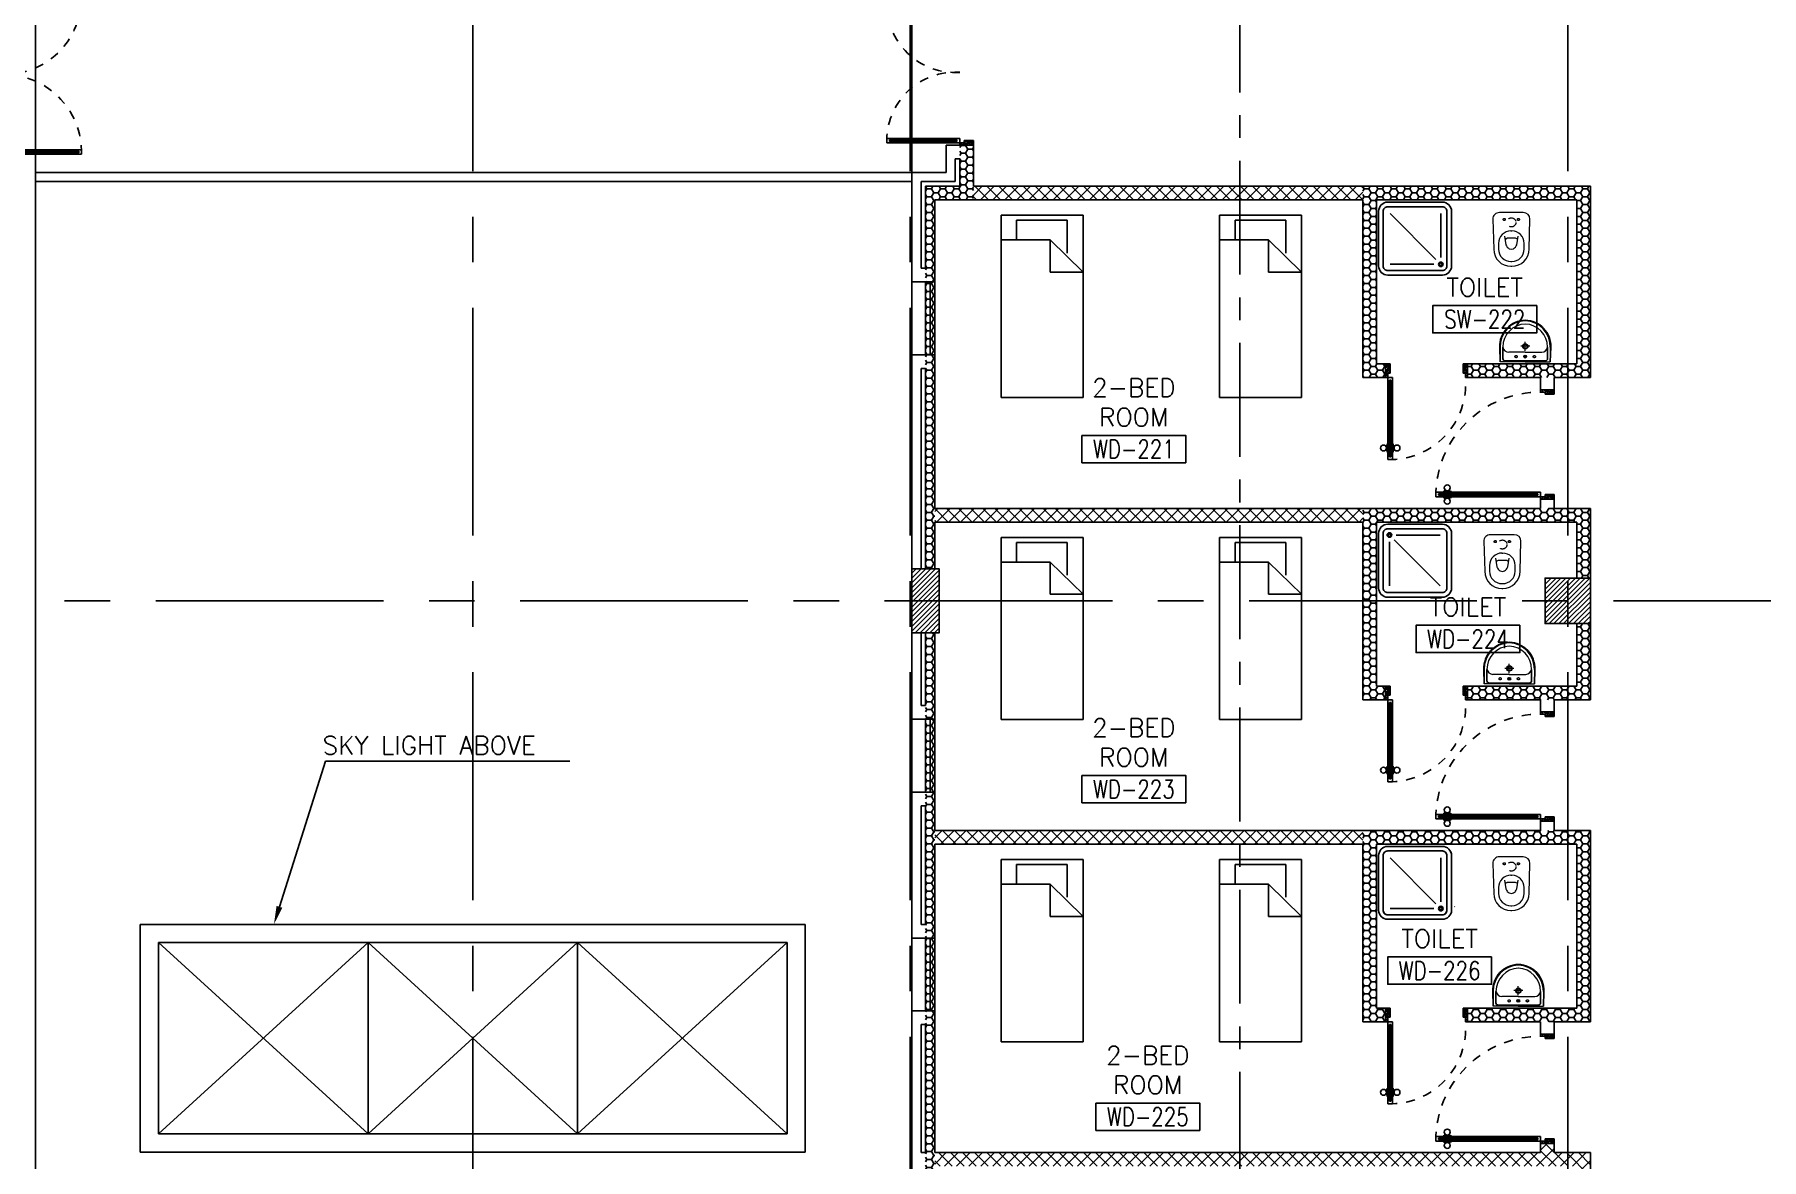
# Model space of a CAD drawing. Extents: x 88852.7 to 88945.7, y 39921.6 to 40001.1.
# Drawn here: x 88893.18 to 88912.14, y 39966.77 to 39979.11 of the extents above; entities that cross this region are included whole.
import ezdxf
from ezdxf.enums import TextEntityAlignment as Align

# ---------------------------------------------------------------- set-up
doc = ezdxf.new("R2010")
doc.units = 0
doc.header["$MEASUREMENT"] = 0
for name, pattern in [('CENTER', [2, 1.25, -0.25, 0.25, -0.25]), ('CENTERX2', [4, 2.5, -0.5, 0.5, -0.5]), ('DASHED', [0.75, 0.5, -0.25]), ('HIDDEN', [0.375, 0.25, -0.125]), ('HIDDEN2', [0.1875, 0.125, -0.0625])]:
    doc.linetypes.add(name, pattern=pattern)
doc.layers.get('0').update_dxf_attribs({"linetype": 'CONTINUOUS'})
for name, color, linetype in [('AXES', 11, 'CENTERX2'), ('AXES1', 11, 'CENTER'), ('COL', 2, 'CONTINUOUS'), ('DOOR', 7, 'CONTINUOUS'), ('EJ', 9, 'CONTINUOUS'), ('FIX', 3, 'CONTINUOUS'), ('FUR', 4, 'CONTINUOUS'), ('HAT', 8, 'CONTINUOUS'), ('HIDDEN', 9, 'HIDDEN2'), ('INSUL', 4, 'CONTINUOUS'), ('RM-BOX', 4, 'CONTINUOUS'), ('RM-IND', 7, 'CONTINUOUS'), ('RM-NAME', 2, 'CONTINUOUS'), ('RM-NO', 2, 'CONTINUOUS'), ('ROOF', 7, 'CONTINUOUS'), ('SkyLight', 7, 'CONTINUOUS'), ('STR', 5, 'CONTINUOUS'), ('WALL', 2, 'CONTINUOUS'), ('WallType', 11, 'CONTINUOUS'), ('WallType2', 3, 'CONTINUOUS'), ('WIN', 3, 'CONTINUOUS')]:
    doc.layers.add(name, color=color, linetype=linetype)
doc.styles.add('ROMANS', font='ROMANS.shx', dxfattribs={"width": 0.6})
pattern_1 = [(0, (0, 0), (0.075, 0.04330127), [0.05, -0.1]), (120, (0, 0), (-0.074999999836, 0.043301270284), [0.05, -0.1]), (60, (0, 0), (1.64e-10, 0.086602540284), [-0.1, 0.05])]
pattern_2 = [(0, (0, 0), (0.075, 0.04330127), [0.05, -0.1]), (120, (0, 0), (-0.074999999836, 0.043301270284), [0.05, -0.1]), (60, (0, 0), (1.64e-10, 0.086602540284), [-0.1, 0.05])]

# ---------------------------------------------------------------- blocks, each defined once
blk = doc.blocks.new('SHR1')
at = {"layer": 'FIX'}
for p, q in [((-196, 196), (-700, 700)), ((-143, 218), (-143, 700)), ((-218, 143), (-700, 143))]:
    blk.add_line(p, q, dxfattribs=at)
for points in [[(-825, 125), (-825, 725, -0.414214), (-725, 825), (-125, 825, -0.414214), (-25, 725), (-25, 125, -0.414214), (-125, 25), (-725, 25, -0.414214)], [(-775, 125), (-775, 725, -0.414214), (-725, 775), (-125, 775, -0.414214), (-75, 725), (-75, 125, -0.414214), (-125, 75), (-725, 75, -0.414214)]]:
    blk.add_lwpolyline(points, format="xyb", close=True, dxfattribs=at)
for radius in [25, 15]:
    blk.add_circle((-143, 143), radius, dxfattribs=at)
blk = doc.blocks.new('WC1')
at = {"layer": 'FIX', "lineweight": 20}
for p, q in [((-210, 204), (-538, 194)), ((-727, 5), (-727, -5)), ((-674, 5), (-674, -5)), ((-534, 24), (-540, 0)), ((-540, 0), (-534, -24)), ((-475, 141), (-538, 141)), ((-395, 76), (-490, 60)), ((-339, 5), (-339, -5)), ((-137, 0), (-137, 131)), ((-137, -131), (-137, 0)), ((-538, -141), (-475, -141)), ((-490, -60), (-395, -76)), ((-538, -194), (-210, -204)), ((-213, -204), (-210, -204))]:
    blk.add_line(p, q, dxfattribs=at)
at = {"layer": 'FIX', "linetype": 'Continuous', "lineweight": 20}
blk.add_line((-420, -47), (-420, 45), dxfattribs=at)
at = {"layer": 'FIX', "linetype": 'HIDDEN2', "lineweight": 20, "ltscale": 0.3}
blk.add_circle((-245, 0), 49.8, dxfattribs=at)
at = {"layer": 'FIX', "linetype": 'HIDDEN', "lineweight": 20, "ltscale": 0.05}
for centre in [(-213, 78), (-213, -77)]:
    blk.add_circle(centre, 11.6, dxfattribs=at)
at = {"layer": 'FIX', "lineweight": 20}
for centre, radius, start, end in [((-538, 5), 189, 90, 180), ((-210, 131), 73, 360, 90), ((-538, 5), 136, 90, 180), ((-473, -7), 68.2, 128.9242, 152.8468), ((-464, -18), 82, 108.496, 128.9242), ((-475, 5), 136, 360, 90), ((-538, -5), 189, 180, 270), ((-538, -5), 136, 180, 270), ((-473, 7), 68.2, 207.1532, 231.0758), ((-464, 18), 82, 231.0758, 251.504), ((-475, -5), 136, 270, 0), ((-210, -131), 73, 270, 0)]:
    blk.add_arc(centre, radius, start, end, dxfattribs=at)
at = {"layer": 'FIX', "linetype": 'Continuous', "lineweight": 20}
for centre, start, end in [((-443, 46), 357.6662, 91.6121), ((-442, -46), 268.3879, 2.3338)]:
    blk.add_arc(centre, 22.3, start, end, dxfattribs=at)
blk = doc.blocks.new('LAV1')
at = {"layer": 'FIX', "linetype": 'ByBlock', "ltscale": 0.3}
for p, q in [((-280, 210), (-275, 50)), ((-245, 210), (-245, 85)), ((245, 210), (245, 85)), ((280, 210), (275, 50)), ((0, 60), (-220, 60)), ((0, 60), (220, 60))]:
    blk.add_line(p, q, dxfattribs=at)
at = {"layer": 'FIX', "linetype": 'Continuous', "lineweight": 20}
for p, q in [((-275, 210), (-275, 50)), ((275, 210), (275, 50)), ((0, 50), (-275, 50)), ((0, 50), (-252, 50)), ((0, 155), (-181, 155)), ((0, 155), (181, 155)), ((0, 50), (275, 50)), ((0, 50), (252, 50))]:
    blk.add_line(p, q, dxfattribs=at)
at = {"layer": 'FIX', "linetype": 'DASHED', "lineweight": 20, "ltscale": 0.05}
for p, q in [((50, 220), (-50, 220)), ((0, 170), (0, 270)), ((0, 170), (0, 270))]:
    blk.add_line(p, q, dxfattribs=at)
at = {"layer": 'FIX', "lineweight": 20}
for p, q in [((16, 107), (-15, 107)), ((0, 92), (0, 123))]:
    blk.add_line(p, q, dxfattribs=at)
for centre, radius in [((0, 220), 29.5), ((0, 220), 22.5), ((0, 107), 15.5)]:
    blk.add_circle(centre, radius, dxfattribs=at)
at = {"layer": 'FIX', "linetype": 'HIDDEN', "lineweight": 20, "ltscale": 0.05}
for centre in [(-100, 107), (100, 107)]:
    blk.add_circle(centre, 12.4, dxfattribs=at)
at = {"layer": 'FIX', "linetype": 'ByBlock', "ltscale": 0.3}
for centre, radius, start, end in [((7, 220), 287, 91.3776, 182.0064), ((-7, 220), 287, 357.9936, 88.6224), ((-220, 85), 24.9, 179.7021, 269.9486), ((220, 85), 24.9, 270.0514, 0.2979)]:
    blk.add_arc(centre, radius, start, end, dxfattribs=at)
at = {"layer": 'FIX', "linetype": 'Continuous', "lineweight": 20}
for centre, radius, start, end in [((8, 217), 283, 91.6988, 181.351), ((8, 212), 253, 91.7328, 180.4884), ((-8, 217), 283, 358.649, 88.3012), ((-8, 212), 253, 359.5116, 88.2672), ((-179, 222), 66.9, 190.2006, 268.0786), ((179, 222), 66.9, 271.9214, 349.7994)]:
    blk.add_arc(centre, radius, start, end, dxfattribs=at)
blk = doc.blocks.new('AH20A')
at = {"layer": 'FUR'}
for p, q in [((0, 0.5), (0, -0.5)), ((1, 0.5), (0, 0.5)), ((0.1358, 0.5), (0.1358, -0.0987)), ((1, -0.5), (1, 0.5)), ((0.1358, 0.3112), (0.0277, 0.3112)), ((0.0277, 0.3112), (0.0277, -0.3087)), ((0.1358, -0.0987), (0.3125, -0.5)), ((0.1358, -0.0987), (0.3125, -0.0987)), ((0.3125, -0.5), (0.3125, -0.0987)), ((0.0277, -0.3087), (0.2076, -0.3087)), ((0, -0.5), (1, -0.5))]:
    blk.add_line(p, q, dxfattribs=at)
blk = doc.blocks.new('C11')
at = {"layer": 'HAT'}
h = blk.add_hatch(dxfattribs=at)
h.set_pattern_fill('ANSI31', color=256, scale=300, style=0)
h.set_pattern_definition([(45, (-248556.182, -75061.005), (-26.5165043, 26.5165043), [])])
h.paths.add_polyline_path([(300, 700), (0, 700), (0, 350), (300, 350)])
h.paths.add_polyline_path([(300, 350), (0, 350), (0, 0), (300, 0)])
at = {"layer": 'COL'}
blk.add_lwpolyline([(300, 700), (300, 0), (0, 0), (0, 700)], close=True, dxfattribs=at)
blk = doc.blocks.new('RM1')
at = {"layer": 'RM-BOX'}
blk.add_lwpolyline([(570, -200), (-570, -200), (-570, -500), (570, -500)], close=True, dxfattribs=at)
at = {"layer": 'RM-NAME', "style": 'ROMANS'}
for tag, p in [('ROOMNAME1', (0, 324)), ('ROOMNAME2', (0, 0))]:
    blk.add_attdef(tag, text='', height=200, dxfattribs=at).set_placement(p, align=Align.MIDDLE)
at = {"layer": 'RM-NO', "style": 'ROMANS', "width": 0.8}
blk.add_attdef('ROOMNO', text='', height=200, dxfattribs=at).set_placement((0, -350), align=Align.MIDDLE)
blk = doc.blocks.new('DOOR90')
at = {"layer": 'DOOR', "linetype": 'ByBlock'}
for p, q in [((0, 0), (-150, 0)), ((-200, -25), (-1000, -25)), ((-200, -42), (-1000, -42)), ((-200, -58), (-1000, -58)), ((-1000, -75), (-200, -75))]:
    blk.add_line(p, q, dxfattribs=at)
at = {"layer": 'DOOR', "color": 0, "linetype": 'ByBlock'}
for p, q in [((-150, 0), (-150, -25)), ((-150, 0), (0, 0)), ((0, -50), (0, 0)), ((-1050, -25), (-1050, -75)), ((-1050, -75), (-1050, -25)), ((-1000, -25), (-1050, -25)), ((-1000, -75), (-1050, -75)), ((-1020, -42), (-1020, -58)), ((-1000, -42), (-1020, -42)), ((-1000, -58), (-1020, -58)), ((-1000, -25), (-1000, -42)), ((-1000, -58), (-1000, -75)), ((-968, -25), (-968, -18)), ((-878, -18), (-968, -18)), ((-968, -75), (-968, -82)), ((-878, -82), (-968, -82)), ((-955, -18), (-955, -9)), ((-955, -9), (-890, -9)), ((-955, -18), (-890, -18)), ((-955, -82), (-955, -91)), ((-955, -82), (-890, -82)), ((-955, -91), (-890, -91)), ((-890, -18), (-890, -9)), ((-890, -82), (-890, -91)), ((-878, -25), (-878, -18)), ((-878, -75), (-878, -82)), ((-200, -42), (-200, -25)), ((-200, -25), (-150, -25)), ((-180, -42), (-200, -42)), ((-200, -75), (-200, -58)), ((-200, -58), (-180, -58)), ((-150, -75), (-200, -75)), ((-180, -58), (-180, -42)), ((-150, -75), (-150, -25)), ((-150, -25), (-100, -25)), ((-100, -25), (-100, -50)), ((-100, -50), (0, -50)), ((-150, -900), (-150, -875)), ((-150, -875), (-100, -875)), ((0, -900), (-150, -900)), ((-150, -900), (0, -900)), ((-100, -850), (0, -850)), ((-100, -875), (-100, -850)), ((0, -850), (0, -900))]:
    blk.add_line(p, q, dxfattribs=at)
at = {"layer": 'DOOR', "color": 9, "linetype": 'ByBlock'}
for p, q in [((0, -50), (-114, 0)), ((0, -50), (-40, 0)), ((0, -50), (-100, -37)), ((0, -850), (-114, -900)), ((0, -850), (-100, -863)), ((0, -850), (-40, -900))]:
    blk.add_line(p, q, dxfattribs=at)
at = {"layer": 'DOOR', "color": 0, "linetype": 'ByBlock'}
for centre in [(-923, 24), (-923, -124)]:
    blk.add_circle(centre, 32.4, dxfattribs=at)
at = {"layer": 'DOOR', "color": 9, "linetype": 'ByBlock'}
for centre, radius, start, end in [((0, -50), 74.4, 137.7764, 180), ((0, -50), 54.4, 113.2074, 180), ((0, -50), 154, 161.1053, 166.2858), ((0, -50), 134, 158.1598, 169.28), ((0, -50), 114, 154.0838, 167.3774), ((0, -50), 94.4, 148.0182, 180), ((0, -50), 34.4, 90, 180), ((0, -50), 14.4, 90, 180), ((0, -850), 154, 193.7142, 198.8947), ((0, -850), 134, 190.72, 201.8402), ((0, -850), 94.4, 180, 211.9818), ((0, -850), 74.4, 180, 222.2236), ((0, -850), 54.4, 180, 246.7926), ((0, -850), 34.4, 180, 270), ((0, -850), 14.4, 180, 270)]:
    blk.add_arc(centre, radius, start, end, dxfattribs=at)
at = {"layer": 'DOOR', "linetype": 'HIDDEN', "ltscale": 0.5}
blk.add_arc((-222, -50), 828, 178.2701, 275.003, dxfattribs=at)
blk = doc.blocks.new('DOOR100')
at = {"layer": 'DOOR', "color": 0, "linetype": 'ByBlock'}
for p, q in [((-92, 1206), (-92, 1141)), ((-83, 1206), (-92, 1206)), ((-83, 1141), (-92, 1141)), ((-83, 1129), (-83, 1219)), ((-76, 1219), (-83, 1219)), ((-83, 1206), (-83, 1141)), ((-76, 1251), (-76, 1301)), ((-76, 1301), (-26, 1301)), ((-26, 1301), (-76, 1301)), ((-59, 1251), (-76, 1251)), ((-59, 1251), (-59, 1271)), ((-43, 1271), (-59, 1271)), ((-43, 1251), (-43, 1271)), ((-26, 1251), (-43, 1251)), ((-26, 1251), (-26, 1301)), ((-26, 1219), (-19, 1219)), ((-19, 1129), (-19, 1219)), ((-19, 1206), (-19, 1141)), ((-19, 1206), (-10, 1206)), ((-19, 1141), (-10, 1141)), ((-10, 1206), (-10, 1141)), ((-76, 1129), (-83, 1129)), ((-26, 1129), (-19, 1129)), ((-76, 200), (-59, 200)), ((-76, 150), (-76, 200)), ((-59, 200), (-59, 180)), ((-43, 200), (-26, 200)), ((-43, 180), (-43, 200)), ((-26, 200), (-26, 150)), ((-1201, 0), (-1201, 150)), ((-1201, 150), (-1176, 150)), ((-1201, 150), (-1201, 0)), ((-1151, 0), (-1201, 0)), ((-1176, 150), (-1176, 100)), ((-1176, 100), (-1151, 100)), ((-1151, 100), (-1151, 0)), ((-76, 150), (-26, 150)), ((-59, 180), (-43, 180)), ((-51, 100), (-51, 0)), ((-26, 100), (-51, 100)), ((-51, 0), (-1, 0)), ((-1, 150), (-26, 150)), ((-26, 150), (-26, 100)), ((-1, 150), (-1, 0))]:
    blk.add_line(p, q, dxfattribs=at)
at = {"layer": 'DOOR', "linetype": 'ByBlock'}
for p, q in [((-76, 1251), (-76, 200)), ((-59, 200), (-59, 1251)), ((-43, 200), (-43, 1251)), ((-26, 200), (-26, 1251))]:
    blk.add_line(p, q, dxfattribs=at)
at = {"layer": 'DOOR', "color": 9, "linetype": 'ByBlock'}
for p, q in [((-1151, 0), (-1201, 114)), ((-1151, 0), (-1201, 40)), ((-1151, 0), (-1164, 100)), ((-51, 0), (-1, 114)), ((-51, 0), (-38, 100)), ((-51, 0), (-1, 40))]:
    blk.add_line(p, q, dxfattribs=at)
at = {"layer": 'DOOR', "color": 0, "linetype": 'ByBlock'}
for centre in [(-125, 1174), (22, 1174)]:
    blk.add_circle(centre, 32.4, dxfattribs=at)
at = {"layer": 'DOOR', "linetype": 'HIDDEN', "ltscale": 0.5}
blk.add_arc((-27, 152), 1149, 89.961, 180.0931, dxfattribs=at)
at = {"layer": 'DOOR', "color": 9, "linetype": 'ByBlock'}
for centre, radius, start, end in [((-1151, 0), 154, 103.7142, 108.8947), ((-1151, 0), 134, 100.72, 111.8402), ((-1151, 0), 94.4, 90, 121.9818), ((-1151, 0), 74.4, 90, 132.2236), ((-1151, 0), 54.4, 90, 156.7926), ((-1151, 0), 34.4, 90, 180), ((-1151, 0), 14.4, 90, 180), ((-51, 0), 94.4, 58.0182, 90), ((-51, 0), 74.4, 47.7764, 90), ((-51, 0), 54.4, 23.2074, 90), ((-51, 0), 34.4, 0, 90), ((-51, 0), 14.4, 0, 90), ((-51, 0), 134, 68.1598, 79.28), ((-51, 0), 114, 64.0838, 77.3774), ((-51, 0), 154, 71.1053, 76.2858)]:
    blk.add_arc(centre, radius, start, end, dxfattribs=at)
blk = doc.blocks.new('A$C1DFA4FE8')
at = {"layer": 'DOOR', "color": 0, "linetype": 'ByBlock'}
for p, q in [((0, 1631), (0, 1581)), ((0, 1581), (0, 1631)), ((50, 1631), (0, 1631)), ((50, 1581), (0, 1581)), ((30, 1614), (30, 1598)), ((50, 1614), (30, 1614)), ((50, 1598), (30, 1598)), ((50, 1631), (50, 1614)), ((50, 1598), (50, 1581)), ((750, 1614), (750, 1631)), ((750, 1631), (800, 1631)), ((770, 1614), (750, 1614)), ((750, 1581), (750, 1598)), ((750, 1598), (770, 1598)), ((800, 1581), (750, 1581)), ((770, 1598), (770, 1614)), ((950, 1656), (800, 1656)), ((800, 1656), (800, 1631)), ((800, 1581), (800, 1631)), ((800, 1631), (850, 1631)), ((850, 1631), (850, 1606)), ((850, 1606), (950, 1606)), ((950, 1606), (950, 1656)), ((0, 81), (0, 131)), ((0, 131), (0, 81)), ((50, 131), (0, 131)), ((50, 81), (0, 81)), ((30, 98), (30, 114)), ((50, 114), (30, 114)), ((50, 98), (30, 98)), ((50, 114), (50, 131)), ((50, 81), (50, 98)), ((83, 131), (83, 138)), ((173, 138), (83, 138)), ((83, 81), (83, 74)), ((173, 74), (83, 74)), ((95, 138), (95, 147)), ((95, 147), (160, 147)), ((95, 138), (160, 138)), ((95, 74), (95, 65)), ((95, 74), (160, 74)), ((95, 65), (160, 65)), ((160, 138), (160, 147)), ((160, 74), (160, 65)), ((173, 131), (173, 138)), ((173, 81), (173, 74)), ((750, 131), (750, 114)), ((800, 131), (750, 131)), ((750, 114), (770, 114)), ((750, 98), (750, 81)), ((770, 98), (750, 98)), ((750, 81), (800, 81)), ((770, 114), (770, 98)), ((800, 131), (800, 81)), ((800, 56), (800, 81)), ((800, 81), (850, 81)), ((950, 56), (800, 56)), ((850, 106), (950, 106)), ((850, 81), (850, 106)), ((950, 106), (950, 56))]:
    blk.add_line(p, q, dxfattribs=at)
at = {"layer": 'DOOR', "linetype": 'ByBlock'}
for p, q in [((750, 1631), (50, 1631)), ((750, 1614), (50, 1614)), ((750, 1598), (50, 1598)), ((50, 1581), (750, 1581)), ((50, 131), (750, 131)), ((750, 114), (50, 114)), ((750, 98), (50, 98)), ((750, 81), (50, 81))]:
    blk.add_line(p, q, dxfattribs=at)
at = {"layer": 'DOOR', "color": 9, "linetype": 'ByBlock'}
for p, q in [((950, 1606), (837, 1656)), ((950, 1606), (850, 1619)), ((950, 1606), (910, 1656)), ((950, 106), (837, 56)), ((950, 106), (850, 93)), ((950, 106), (910, 56))]:
    blk.add_line(p, q, dxfattribs=at)
at = {"layer": 'DOOR', "color": 0, "linetype": 'ByBlock'}
for centre in [(128, 179), (128, 32)]:
    blk.add_circle(centre, 32.4, dxfattribs=at)
at = {"layer": 'DOOR', "linetype": 'HIDDEN', "ltscale": 0.5}
for centre, start, end in [((752, 1606), 178.0938, 273.7249), ((752, 106), 86.2751, 181.9062)]:
    blk.add_arc(centre, 752, start, end, dxfattribs=at)
at = {"layer": 'DOOR', "color": 9, "linetype": 'ByBlock'}
for centre, radius, start, end in [((950, 1606), 154, 161.1053, 166.2858), ((950, 1606), 134, 158.1598, 169.28), ((950, 1606), 114, 154.0838, 167.3774), ((950, 1606), 94.4, 148.0182, 180), ((950, 1606), 74.4, 137.7764, 180), ((950, 1606), 54.4, 113.2074, 180), ((950, 1606), 34.4, 90, 180), ((950, 1606), 14.4, 90, 180), ((950, 106), 154, 193.7142, 198.8947), ((950, 106), 134, 190.72, 201.8402), ((950, 106), 114, 192.6226, 205.9162), ((950, 106), 94.4, 180, 211.9818), ((950, 106), 74.4, 180, 222.2236), ((950, 106), 54.4, 180, 246.7926), ((950, 106), 34.4, 180, 270), ((950, 106), 14.4, 180, 270)]:
    blk.add_arc(centre, radius, start, end, dxfattribs=at)
blk = doc.blocks.new('*X580')
at = {"color": 0}
for p, q in [((227929, 162698), (228420, 163190)), ((227929, 162751), (228367, 163190)), ((227929, 162804), (228314, 163190)), ((227929, 162857), (228261, 163190)), ((227929, 162910), (228208, 163190)), ((227929, 162963), (228155, 163190)), ((227929, 163016), (228102, 163190)), ((227929, 163069), (228049, 163190)), ((227929, 163122), (227996, 163190)), ((227929, 163175), (227943, 163190)), ((227973, 162690), (228429, 163145)), ((228026, 162690), (228429, 163092)), ((228079, 162690), (228429, 163039)), ((228132, 162690), (228429, 162986)), ((228185, 162690), (228429, 162933)), ((228239, 162690), (228429, 162880)), ((228292, 162690), (228429, 162827)), ((228345, 162690), (228429, 162774)), ((228398, 162690), (228429, 162721))]:
    blk.add_line(p, q, dxfattribs=at)
blk = doc.blocks.new('COL50')
at = {"layer": 'COL'}
blk.add_lwpolyline([(-250, 250), (-250, -250), (250, -250), (250, 250)], close=True, dxfattribs=at)
blk = doc.blocks.new('A$C272A55A0')
at = {"layer": 'DOOR', "color": 0, "linetype": 'ByBlock'}
for p, q in [((0, 900), (0, 1050)), ((50, 1050), (0, 1050)), ((25, 950), (50, 950)), ((25, 900), (25, 950)), ((50, 950), (50, 1050)), ((1750, 950), (1750, 1050)), ((1750, 1050), (1800, 1050)), ((1775, 950), (1750, 950)), ((1775, 900), (1775, 950)), ((1800, 1050), (1800, 900)), ((0, 900), (25, 900)), ((75, 900), (25, 900)), ((25, 850), (25, 900)), ((42, 850), (25, 850)), ((58, 870), (42, 870)), ((42, 870), (42, 850)), ((58, 850), (58, 870)), ((75, 850), (58, 850)), ((75, 900), (75, 850)), ((1725, 900), (1775, 900)), ((1725, 900), (1725, 850)), ((1725, 850), (1742, 850)), ((1742, 870), (1758, 870)), ((1742, 850), (1742, 870)), ((1758, 870), (1758, 850)), ((1758, 850), (1775, 850)), ((1800, 900), (1775, 900)), ((1775, 850), (1775, 900)), ((25, 50), (42, 50)), ((25, 50), (25, 0)), ((25, 0), (75, 0)), ((75, 0), (25, 0)), ((42, 50), (42, 30)), ((42, 30), (58, 30)), ((58, 50), (75, 50)), ((58, 50), (58, 30)), ((75, 50), (75, 0)), ((1718, 160), (1709, 160)), ((1709, 95), (1709, 160)), ((1718, 95), (1709, 95)), ((1725, 173), (1718, 173)), ((1718, 173), (1718, 83)), ((1718, 95), (1718, 160)), ((1725, 83), (1718, 83)), ((1742, 50), (1725, 50)), ((1725, 50), (1725, 0)), ((1775, 0), (1725, 0)), ((1725, 0), (1775, 0)), ((1742, 50), (1742, 30)), ((1758, 30), (1742, 30)), ((1775, 50), (1758, 50)), ((1758, 50), (1758, 30)), ((1775, 173), (1782, 173)), ((1775, 83), (1782, 83)), ((1775, 50), (1775, 0)), ((1782, 173), (1782, 83)), ((1782, 160), (1791, 160)), ((1782, 95), (1782, 160)), ((1782, 95), (1791, 95)), ((1791, 95), (1791, 160))]:
    blk.add_line(p, q, dxfattribs=at)
at = {"layer": 'DOOR', "color": 9, "linetype": 'ByBlock'}
for p, q in [((50, 1050), (0, 1010)), ((50, 1050), (0, 937)), ((50, 1050), (37, 950)), ((1750, 1050), (1800, 1010)), ((1750, 1050), (1800, 937)), ((1750, 1050), (1763, 950))]:
    blk.add_line(p, q, dxfattribs=at)
at = {"layer": 'DOOR', "linetype": 'ByBlock'}
for p, q in [((25, 850), (25, 50)), ((42, 850), (42, 50)), ((58, 850), (58, 50)), ((75, 50), (75, 850)), ((1725, 50), (1725, 850)), ((1742, 850), (1742, 50)), ((1758, 850), (1758, 50)), ((1775, 850), (1775, 50))]:
    blk.add_line(p, q, dxfattribs=at)
at = {"layer": 'DOOR', "color": 0, "linetype": 'ByBlock'}
for centre in [(1676, 128), (1824, 128)]:
    blk.add_circle(centre, 32.4, dxfattribs=at)
at = {"layer": 'DOOR', "color": 9, "linetype": 'ByBlock'}
for centre, radius, start, end in [((50, 1050), 54.4, 203.2074, 270), ((50, 1050), 74.4, 227.7764, 270), ((50, 1050), 94.4, 238.0182, 270), ((50, 1050), 34.4, 180, 270), ((50, 1050), 14.4, 180, 270), ((1750, 1050), 14.4, 270, 0), ((1750, 1050), 34.4, 270, 0), ((1750, 1050), 54.4, 270, 336.7926), ((1750, 1050), 74.4, 270, 312.2236), ((1750, 1050), 94.4, 270, 301.9818), ((50, 1050), 114, 244.0838, 257.3774), ((50, 1050), 134, 248.1598, 259.28), ((50, 1050), 154, 251.1053, 256.2858), ((1750, 1050), 114, 282.6226, 295.9162), ((1750, 1050), 134, 280.72, 291.8402), ((1750, 1050), 154, 283.7142, 288.8947)]:
    blk.add_arc(centre, radius, start, end, dxfattribs=at)
at = {"layer": 'DOOR', "linetype": 'HIDDEN', "ltscale": 0.5}
for centre, start, end in [((50, 851), 268.3174, 3.2965), ((1750, 851), 176.7035, 271.6826)]:
    blk.add_arc(centre, 851, start, end, dxfattribs=at)
at = {"layer": 'WALL', "linetype": 'ByBlock'}
blk.add_line((1800, 900), (1800, 1050), dxfattribs=at)

msp = doc.modelspace()

# ---------------------------------------------------------------- hatches: boundary and pattern name
at = {"layer": 'WallType', "linetype": 'Continuous'}
h = msp.add_hatch(dxfattribs=at)
h.set_pattern_fill('ANSI37', color=256, scale=0.75, style=0)
h.paths.add_polyline_path([(88906.4103, 39977.4496), (88903.4853, 39977.4496), (88903.4853, 39977.2996), (88906.4103, 39977.2996)])
h.paths.add_polyline_path([(88907.7603, 39977.4496), (88906.4103, 39977.4496), (88906.4103, 39977.2996), (88907.7603, 39977.2996)])
h.paths.add_polyline_path([(88906.4103, 39973.9146), (88903.0603, 39973.9146), (88903.0603, 39973.7646), (88906.4103, 39973.7646)])
h.paths.add_polyline_path([(88907.7603, 39973.9146), (88906.4103, 39973.9146), (88906.4103, 39973.7646), (88907.7603, 39973.7646)])
h = msp.add_hatch(dxfattribs=at)
h.set_pattern_fill('ANSI37', color=256, scale=0.75, style=0)
h.paths.add_polyline_path([(88906.4103, 39970.3796), (88903.0603, 39970.3796), (88903.0603, 39970.2296), (88906.4103, 39970.2296)])
h.paths.add_polyline_path([(88907.7603, 39970.3796), (88906.4103, 39970.3796), (88906.4103, 39970.2296), (88907.7603, 39970.2296)])
h = msp.add_hatch(dxfattribs=at)
h.set_pattern_fill('ANSI37', color=256, scale=0.75, style=0)
h.paths.add_polyline_path([(88905.0478, 39964.2995), (88904.8478, 39964.2995), (88904.8478, 39962.7995), (88904.304, 39962.7995), (88904.304, 39962.5995), (88904.8478, 39962.5995), (88904.8478, 39959.6996), (88905.0478, 39959.6996), (88905.0478, 39962.5995), (88905.5915, 39962.5995), (88905.5915, 39962.7995), (88905.0478, 39962.7995)])
h.paths.add_polyline_path([(88903.504, 39962.7995), (88902.9603, 39962.7995), (88902.9603, 39962.5995), (88903.504, 39962.5995)])
h.paths.add_polyline_path([(88906.9353, 39962.7995), (88906.4103, 39962.7995), (88906.4103, 39962.5995), (88906.9353, 39962.5995)])
h.paths.add_polyline_path([(88910.2603, 39963.3096), (88910.0103, 39963.3096), (88910.0103, 39963.1596), (88910.1103, 39963.1596), (88910.1103, 39959.9496), (88910.2603, 39959.9496)])
h.paths.add_polyline_path([(88912.1353, 39963.3096), (88910.2603, 39963.3096), (88910.2603, 39963.1596), (88912.1353, 39963.1596)])
h.paths.add_polyline_path([(88913.6103, 39965.6996), (88913.5353, 39965.6996), (88913.5353, 39963.3096), (88913.0353, 39963.3096), (88913.0353, 39963.1596), (88913.5353, 39963.1596), (88913.5353, 39961.0196), (88913.6103, 39961.0196)])
h.paths.add_polyline_path([(88913.6853, 39965.6996), (88913.6103, 39965.6996), (88913.6103, 39961.0196), (88913.6853, 39961.0196)])
h.paths.add_polyline_path([(88913.8353, 39965.9496), (88913.6103, 39965.9496), (88913.6103, 39965.6996), (88913.6853, 39965.6996), (88913.6853, 39965.7996), (88913.8353, 39965.7996)])
h.paths.add_polyline_path([(88913.6103, 39965.9496), (88913.5353, 39965.9496), (88913.5353, 39965.6996), (88913.6103, 39965.6996)])
h.paths.add_polyline_path([(88916.9604, 39965.9496), (88914.8353, 39965.9496), (88914.8353, 39965.7996), (88916.9604, 39965.7996)])
h.paths.add_polyline_path([(88917.4604, 39965.4496), (88917.3103, 39965.4496), (88917.3103, 39962.1746), (88917.4604, 39962.1746)])
h.paths.add_polyline_path([(88910.0103, 39966.8446), (88909.8603, 39966.8446), (88909.8603, 39966.9451), (88909.7103, 39966.9451), (88909.7103, 39966.8446), (88906.4103, 39966.8446), (88906.4103, 39966.6946), (88910.0103, 39966.6946)])
h.paths.add_polyline_path([(88906.4103, 39966.8446), (88903.0603, 39966.8446), (88903.0603, 39966.6946), (88906.4103, 39966.6946)])
h.paths.add_polyline_path([(88910.2603, 39966.8446), (88910.0103, 39966.8446), (88910.0103, 39966.6946), (88910.1103, 39966.6946), (88910.1103, 39965.9496), (88910.2603, 39965.9496)])
h.paths.add_polyline_path([(88910.2603, 39965.4496), (88910.1103, 39965.4496), (88910.1103, 39964.8946), (88910.0103, 39964.8946), (88910.0103, 39964.7446), (88910.2603, 39964.7446)])
h.paths.add_polyline_path([(88910.0103, 39964.8946), (88909.7103, 39964.8946), (88909.7103, 39964.6111), (88909.8603, 39964.6111), (88909.8603, 39964.7446), (88910.0103, 39964.7446)])
at = {"layer": 'WallType2', "linetype": 'Continuous'}
h = msp.add_hatch(dxfattribs=at)
h.set_pattern_fill('HONEY', color=256, scale=0.4, style=0)
h.set_pattern_definition(pattern_2)
h.paths.add_polyline_path([(88903.4853, 39977.8996), (88903.3353, 39977.8996), (88903.3353, 39977.4496), (88902.9603, 39977.4496), (88902.9603, 39976.3996), (88903.0603, 39976.3996), (88903.0603, 39977.2996), (88903.4853, 39977.2996)])
h = msp.add_hatch(dxfattribs=at)
h.set_pattern_fill('HONEY', color=256, scale=0.4, style=0)
h.set_pattern_definition(pattern_1)
h.paths.add_polyline_path([(88910.0103, 39977.4496), (88907.7603, 39977.4496), (88907.7603, 39975.3496), (88908.0103, 39975.3496), (88908.0103, 39975.4996), (88907.9103, 39975.4996), (88907.9103, 39977.2996), (88910.0103, 39977.2996)])
h.paths.add_polyline_path([(88910.2603, 39977.4496), (88910.0103, 39977.4496), (88910.0103, 39977.2996), (88910.1103, 39977.2996), (88910.1103, 39975.4996), (88910.0103, 39975.4996), (88910.0103, 39975.3496), (88910.2603, 39975.3496)])
h.paths.add_polyline_path([(88910.0103, 39975.4996), (88908.9103, 39975.4996), (88908.9103, 39975.3496), (88909.7103, 39975.3496), (88910.0103, 39975.3496)], flags=17)
h = msp.add_hatch(dxfattribs=at)
h.set_pattern_fill('HONEY', color=256, scale=0.4, style=0)
h.set_pattern_definition(pattern_2)
h.paths.add_polyline_path([(88903.0603, 39973.9146), (88903.0603, 39975.5996), (88902.9603, 39975.5996), (88902.9603, 39973.2496), (88903.0603, 39973.2496)])
h.paths.add_polyline_path([(88903.0603, 39976.3996), (88902.9603, 39976.3996), (88902.9603, 39975.5996), (88903.0603, 39975.5996)])
h = msp.add_hatch(dxfattribs=at)
h.set_pattern_fill('HONEY', color=256, scale=0.4, style=0)
h.set_pattern_definition(pattern_1)
h.paths.add_polyline_path([(88907.9103, 39972.8996), (88907.7603, 39972.8996), (88907.7603, 39971.8146), (88908.0103, 39971.8146), (88908.0103, 39971.9646), (88907.9103, 39971.9646)])
h.paths.add_polyline_path([(88907.9103, 39973.7646), (88910.0103, 39973.7646), (88910.0103, 39973.9146), (88909.7103, 39973.9146), (88907.7603, 39973.9146), (88907.7603, 39972.8996), (88907.9103, 39972.8996)])
h.paths.add_polyline_path([(88910.2603, 39973.9146), (88910.0103, 39973.9146), (88910.0103, 39973.7646), (88910.1103, 39973.7646), (88910.1103, 39973.1496), (88910.2603, 39973.1496)])
h.paths.add_polyline_path([(88910.2603, 39972.6496), (88910.1103, 39972.6496), (88910.1103, 39971.9646), (88910.0103, 39971.9646), (88910.0103, 39971.8146), (88910.2603, 39971.8146)])
h.paths.add_polyline_path([(88910.0103, 39971.9646), (88908.9103, 39971.9646), (88908.9103, 39971.8146), (88909.7103, 39971.8146), (88910.0103, 39971.8146)])
h = msp.add_hatch(dxfattribs=at)
h.set_pattern_fill('HONEY', color=256, scale=0.4, style=0)
h.set_pattern_definition(pattern_2)
h.paths.add_polyline_path([(88903.0603, 39971.5996), (88902.9603, 39971.5996), (88902.9603, 39970.7996), (88903.0603, 39970.7996)])
h.paths.add_polyline_path([(88903.0603, 39972.5496), (88902.9603, 39972.5496), (88902.9603, 39971.5996), (88903.0603, 39971.5996)])
h = msp.add_hatch(dxfattribs=at)
h.set_pattern_fill('HONEY', color=256, scale=0.4, style=0)
h.set_pattern_definition(pattern_2)
h.paths.add_polyline_path([(88903.0603, 39969.1996), (88902.9603, 39969.1996), (88902.9603, 39968.3996), (88903.0603, 39968.3996)])
h.paths.add_polyline_path([(88903.0603, 39970.3796), (88903.0603, 39970.7996), (88902.9603, 39970.7996), (88902.9603, 39969.1996), (88903.0603, 39969.1996)])
h = msp.add_hatch(dxfattribs=at)
h.set_pattern_fill('HONEY', color=256, scale=0.4, style=0)
h.set_pattern_definition(pattern_1)
h.paths.add_polyline_path([(88910.0103, 39970.3796), (88909.7103, 39970.3796), (88907.7603, 39970.3796), (88907.7603, 39968.2796), (88908.0103, 39968.2796), (88908.0103, 39968.4296), (88907.9103, 39968.4296), (88907.9103, 39970.2296), (88910.0103, 39970.2296)])
h.paths.add_polyline_path([(88910.2603, 39970.3796), (88910.0103, 39970.3796), (88910.0103, 39970.2296), (88910.1103, 39970.2296), (88910.1103, 39968.4296), (88910.0103, 39968.4296), (88910.0103, 39968.2796), (88910.2603, 39968.2796)])
h.paths.add_polyline_path([(88910.0103, 39968.4296), (88908.9103, 39968.4296), (88908.9103, 39968.2796), (88909.7103, 39968.2796), (88910.0103, 39968.2796)], flags=17)
h = msp.add_hatch(dxfattribs=at)
h.set_pattern_fill('HONEY', color=256, scale=0.4, style=0)
h.set_pattern_definition(pattern_1)
h.paths.add_polyline_path([(88903.1103, 39966.6946), (88902.9603, 39966.6946), (88902.9603, 39966.0496), (88903.1103, 39966.0496)])
h.paths.add_polyline_path([(88903.0603, 39968.3996), (88902.9603, 39968.3996), (88902.9603, 39966.6946), (88903.0603, 39966.6946)])

# ---------------------------------------------------------------- linework, layer by layer
at = {"layer": 'AXES'}
for p, q in [((88897.9903, 39921.6153), (88897.9903, 40000.4279)), ((88910.0103, 39921.6153), (88910.0103, 40000.4279)), ((88893.1903, 39921.6153), (88893.1903, 40000.0779)), ((88902.7903, 39921.6153), (88902.7903, 40000.0779)), ((88902.8103, 39921.6153), (88902.8103, 40000.0779)), ((88945.0103, 39972.8996), (88876.9703, 39972.8996))]:
    msp.add_line(p, q, dxfattribs=at)
at = {"layer": 'AXES1'}
msp.add_line((88906.4103, 39928.4796), (88906.4103, 39987.2996), dxfattribs=at)
at = {"layer": 'EJ'}
msp.add_line((88893.1903, 39977.5996), (88893.1903, 39979.7496), dxfattribs=at)
at = {"layer": 'FIX'}
for p, q in [((88908.6333, 39970.2046), (88908.0333, 39970.2046)), ((88907.9333, 39970.1046), (88907.9333, 39969.5046)), ((88907.9833, 39970.1046), (88907.9833, 39969.5046)), ((88908.6333, 39970.1546), (88908.0333, 39970.1546)), ((88908.6156, 39969.5972), (88908.6156, 39970.0796)), ((88908.6833, 39969.5046), (88908.6833, 39970.1046)), ((88908.7333, 39969.5046), (88908.7333, 39970.1046)), ((88908.0333, 39969.4546), (88908.6333, 39969.4546)), ((88908.5406, 39969.5222), (88908.0583, 39969.5222)), ((88908.0333, 39969.4046), (88908.6333, 39969.4046))]:
    msp.add_line(p, q, dxfattribs=at)
at = {"layer": 'FIX', "color": 32, "linetype": 'DASHED', "lineweight": 20, "ltscale": 0.05}
msp.add_line((88909.5158, 39968.6226), (88909.4158, 39968.6226), dxfattribs=at)
at = {"layer": 'FIX', "extrusion": (0, 0, -1)}
for centre, major_axis, start_param, end_param in [((88908.0333, 39970.1046), (-0.0707, 0.0707), 5.4977871, 7.0685835), ((88908.6333, 39970.1046), (-0.0707, 0.0707), 0.7853982, 2.3561945), ((88908.0333, 39970.1046), (-0.0354, 0.0354), 5.4977871, 7.0685835), ((88908.6333, 39970.1046), (-0.0354, 0.0354), 0.7853982, 2.3561945), ((88908.0333, 39969.5046), (-0.0707, 0.0707), 3.9269908, 5.4977871), ((88908.0333, 39969.5046), (0.0354, 0.0354), 2.3561945, 3.9269908), ((88908.6156, 39969.5222), (-0.0177, 0.0177), 3.9269908, 10.2101761), ((88908.6156, 39969.5222), (-0.0106, 0.0106), 3.9269908, 10.2101761), ((88908.6333, 39969.5046), (0.0707, 0.0707), 0.7853982, 2.3561945), ((88908.6333, 39969.5046), (0.0354, 0.0354), 0.7853982, 2.3561945)]:
    msp.add_ellipse(centre, major_axis=major_axis, ratio=1, start_param=start_param, end_param=end_param, dxfattribs=at)
at = {"layer": 'HIDDEN'}
msp.add_line((88902.8103, 39977.5996), (88902.8103, 39979.7496), dxfattribs=at)
at = {"layer": 'INSUL'}
for p, q in [((88903.2853, 39977.7496), (88903.2853, 39977.4996)), ((88903.2853, 39977.7496), (88903.3353, 39977.7496)), ((88903.3353, 39977.7496), (88903.3353, 39977.4496)), ((88903.2853, 39977.4996), (88902.9103, 39977.4996)), ((88902.9103, 39976.5496), (88902.9103, 39977.4996)), ((88903.3353, 39977.4496), (88902.9603, 39977.4496)), ((88902.9603, 39976.5496), (88902.9603, 39977.4496)), ((88902.9103, 39976.5496), (88902.9603, 39976.5496)), ((88902.9103, 39975.4496), (88902.9603, 39975.4496)), ((88902.9103, 39973.2496), (88902.9103, 39975.4496)), ((88902.9603, 39973.2496), (88902.9603, 39975.4496)), ((88902.9103, 39972.5496), (88902.9103, 39971.7496)), ((88902.9603, 39972.5496), (88902.9603, 39971.7496)), ((88902.9103, 39971.7496), (88902.9603, 39971.7496)), ((88902.9103, 39970.6496), (88902.9603, 39970.6496)), ((88902.9103, 39970.6496), (88902.9103, 39969.3496)), ((88902.9603, 39970.6496), (88902.9603, 39969.3496)), ((88902.9103, 39969.3496), (88902.9603, 39969.3496)), ((88902.9103, 39968.2496), (88902.9603, 39968.2496)), ((88902.9103, 39966.8446), (88902.9103, 39968.2496)), ((88902.9103, 39968.2496), (88902.9603, 39968.2496)), ((88902.9603, 39966.8446), (88902.9603, 39968.2496)), ((88902.9103, 39966.8446), (88902.9603, 39966.8446))]:
    msp.add_line(p, q, dxfattribs=at)
at = {"layer": 'RM-IND'}
for p, q in [((88895.868, 39969.5416), (88896.3744, 39971.1394)), ((88896.3744, 39971.1394), (88899.0571, 39971.1394))]:
    msp.add_line(p, q, dxfattribs=at)
msp.add_solid([(88895.8998, 39969.5316), (88895.8362, 39969.5517), (88895.8076, 39969.351)], dxfattribs=at)
at = {"layer": 'ROOF'}
for p, q in [((88893.1903, 39977.5996), (88902.8103, 39977.5996)), ((88893.1903, 39966.0496), (88893.1903, 39977.5996)), ((88902.7903, 39977.5996), (88902.6403, 39977.5996)), ((88893.1903, 39977.4996), (88902.8103, 39977.4996))]:
    msp.add_line(p, q, dxfattribs=at)
at = {"layer": 'SkyLight'}
for p, q in [((88901.6403, 39969.3496), (88894.3403, 39969.3496)), ((88894.3403, 39969.3496), (88894.3403, 39966.8496)), ((88901.6403, 39966.8496), (88901.6403, 39969.3496)), ((88894.5403, 39969.1496), (88896.8403, 39967.0496)), ((88896.8403, 39969.1496), (88894.5403, 39967.0496)), ((88894.5403, 39969.1496), (88894.5403, 39967.0496)), ((88901.4403, 39969.1496), (88894.5403, 39969.1496)), ((88896.8403, 39967.0496), (88896.8403, 39969.1496)), ((88896.8403, 39967.0496), (88896.8403, 39969.1496)), ((88896.8403, 39967.0496), (88899.1403, 39969.1496)), ((88899.1403, 39967.0496), (88896.8403, 39969.1496)), ((88899.1403, 39967.0496), (88899.1403, 39969.1496)), ((88899.1403, 39967.0496), (88899.1403, 39969.1496)), ((88899.1403, 39969.1496), (88901.4403, 39967.0496)), ((88901.4403, 39969.1496), (88899.1403, 39967.0496)), ((88901.4403, 39967.0496), (88901.4403, 39969.1496)), ((88894.5403, 39967.0496), (88901.4403, 39967.0496)), ((88894.3403, 39966.8496), (88901.6403, 39966.8496))]:
    msp.add_line(p, q, dxfattribs=at)
at = {"layer": 'STR'}
msp.add_line((88893.1903, 39977.4996), (88893.1903, 39977.5996), dxfattribs=at)
at = {"layer": 'WALL'}
for p, q in [((88903.1853, 39977.8996), (88903.1853, 39977.5996)), ((88903.1853, 39977.8996), (88903.4853, 39977.8996)), ((88903.4853, 39977.8996), (88903.4853, 39977.4496)), ((88903.1853, 39977.5996), (88902.8103, 39977.5996)), ((88902.8103, 39976.3996), (88902.8103, 39977.5996)), ((88903.4853, 39977.4496), (88910.2603, 39977.4496)), ((88903.0603, 39976.3996), (88903.0603, 39977.2996)), ((88903.0603, 39977.2996), (88907.7603, 39977.2996)), ((88907.9103, 39977.2996), (88910.1103, 39977.2996)), ((88902.8103, 39976.3996), (88903.0603, 39976.3996)), ((88902.8103, 39975.5996), (88903.0603, 39975.5996)), ((88902.8103, 39973.2496), (88902.8103, 39975.5996)), ((88903.0603, 39973.9146), (88903.0603, 39975.5996)), ((88907.7603, 39975.3496), (88908.0103, 39975.3496)), ((88907.9103, 39975.4996), (88908.0103, 39975.4996)), ((88908.9103, 39975.4996), (88910.1103, 39975.4996)), ((88908.9103, 39975.3496), (88909.7103, 39975.3496)), ((88909.8603, 39975.3496), (88910.2603, 39975.3496)), ((88903.0603, 39973.9146), (88909.7103, 39973.9146)), ((88909.8603, 39973.9146), (88910.2603, 39973.9146)), ((88903.0603, 39973.2496), (88903.0603, 39973.7646)), ((88903.0603, 39973.7646), (88907.7603, 39973.7646)), ((88907.9103, 39973.7646), (88910.1103, 39973.7646)), ((88902.8103, 39972.5496), (88902.8103, 39971.5996)), ((88903.0603, 39972.5496), (88903.0603, 39971.5996)), ((88907.9103, 39971.9646), (88908.0103, 39971.9646)), ((88908.9103, 39971.9646), (88910.1103, 39971.9646)), ((88907.7603, 39971.8146), (88908.0103, 39971.8146)), ((88908.9103, 39971.8146), (88909.7103, 39971.8146)), ((88909.8603, 39971.8146), (88910.2603, 39971.8146)), ((88902.8103, 39971.5996), (88903.0603, 39971.5996)), ((88902.8103, 39970.7996), (88903.0603, 39970.7996)), ((88902.8103, 39970.7996), (88902.8103, 39969.1996)), ((88903.0603, 39970.7996), (88903.0603, 39970.3796)), ((88903.0603, 39970.3796), (88909.7103, 39970.3796)), ((88903.0603, 39970.2296), (88903.0603, 39969.1996)), ((88903.0603, 39970.2296), (88907.7603, 39970.2296)), ((88907.9103, 39970.2296), (88910.1103, 39970.2296)), ((88909.8603, 39970.3796), (88910.2603, 39970.3796)), ((88902.8103, 39969.1996), (88903.0603, 39969.1996)), ((88902.8103, 39968.3996), (88903.0603, 39968.3996)), ((88902.8103, 39966.6946), (88902.8103, 39968.3996)), ((88902.8103, 39966.6946), (88902.8103, 39968.3996)), ((88902.8103, 39968.3996), (88903.0603, 39968.3996)), ((88903.0603, 39966.8446), (88903.0603, 39968.3996)), ((88903.0603, 39966.8446), (88903.0603, 39968.3996)), ((88907.9103, 39968.4296), (88908.0103, 39968.4296)), ((88908.9103, 39968.4296), (88910.1103, 39968.4296)), ((88907.7603, 39968.2796), (88908.0103, 39968.2796)), ((88908.9103, 39968.2796), (88909.7103, 39968.2796)), ((88909.8603, 39968.2796), (88910.2603, 39968.2796)), ((88903.0603, 39966.8446), (88909.7103, 39966.8446)), ((88909.8603, 39966.8446), (88910.2603, 39966.8446))]:
    msp.add_line(p, q, dxfattribs=at)
at = {"layer": 'WALL', "linetype": 'ByBlock'}
for p, q in [((88910.2603, 39977.4496), (88910.2603, 39975.3496)), ((88907.7603, 39977.2996), (88907.7603, 39975.3496)), ((88907.9103, 39977.2996), (88907.9103, 39975.4996)), ((88910.1103, 39977.2996), (88910.1103, 39975.4996)), ((88908.0103, 39975.4996), (88908.0103, 39975.3496)), ((88908.9103, 39975.4996), (88908.9103, 39975.3496)), ((88909.7103, 39975.3496), (88909.7103, 39975.2151)), ((88909.8603, 39975.3496), (88909.8603, 39975.2151)), ((88909.8603, 39975.2151), (88909.7103, 39975.2151)), ((88909.8603, 39974.0151), (88909.7103, 39974.0151)), ((88909.7103, 39974.0151), (88909.7103, 39973.9146)), ((88909.8603, 39974.0151), (88909.8603, 39973.9146)), ((88910.2603, 39973.9146), (88910.2603, 39971.8146)), ((88907.7603, 39973.7646), (88907.7603, 39971.8146)), ((88907.9103, 39973.7646), (88907.9103, 39971.9646)), ((88910.1103, 39973.7646), (88910.1103, 39973.1496)), ((88910.1103, 39972.6496), (88910.1103, 39971.9646)), ((88908.0103, 39971.9646), (88908.0103, 39971.8146)), ((88908.9103, 39971.9646), (88908.9103, 39971.8146)), ((88909.7103, 39971.8146), (88909.7103, 39971.6801)), ((88909.8603, 39971.8146), (88909.8603, 39971.6801)), ((88909.8603, 39971.6801), (88909.7103, 39971.6801)), ((88909.7103, 39970.4801), (88909.7103, 39970.3796)), ((88909.8603, 39970.4801), (88909.7103, 39970.4801)), ((88909.8603, 39970.4801), (88909.8603, 39970.3796)), ((88907.7603, 39970.2296), (88907.7603, 39968.2796)), ((88907.9103, 39970.2296), (88907.9103, 39968.4296)), ((88910.1103, 39970.2296), (88910.1103, 39968.4296)), ((88910.2603, 39970.3796), (88910.2603, 39968.2796)), ((88908.0103, 39968.4296), (88908.0103, 39968.2796)), ((88909.7103, 39968.2796), (88909.7103, 39968.1451)), ((88909.8603, 39968.1451), (88909.7103, 39968.1451)), ((88909.8603, 39968.2796), (88909.8603, 39968.1451)), ((88909.7103, 39966.9451), (88909.7103, 39966.8446)), ((88909.8603, 39966.9451), (88909.7103, 39966.9451)), ((88909.8603, 39966.9451), (88909.8603, 39966.8446)), ((88910.2603, 39966.8446), (88910.2603, 39965.9496))]:
    msp.add_line(p, q, dxfattribs=at)
at = {"layer": 'WALL', "color": 250, "linetype": 'ByBlock', "ltscale": 0.3}
msp.add_line((88908.7658, 39969.5447), (88908.7678, 39969.5427), dxfattribs=at)
at = {"layer": 'WALL', "linetype": 'ByBlock', "ltscale": 0.3}
for points in [[(88902.8103, 39972.5496), (88903.1103, 39972.5496), (88903.1103, 39973.2496), (88902.8103, 39973.2496)], [(88909.7603, 39973.1496), (88910.2603, 39973.1496), (88910.2603, 39972.6496), (88909.7603, 39972.6496)]]:
    msp.add_lwpolyline(points, close=True, dxfattribs=at)
at = {"layer": 'WIN'}
for p, q in [((88902.8103, 39976.3996), (88902.8103, 39975.5996)), ((88902.8103, 39976.3996), (88902.8103, 39975.5996)), ((88902.9603, 39976.3996), (88902.9603, 39975.5996)), ((88902.9603, 39976.3996), (88902.9603, 39975.5996)), ((88903.0103, 39976.3996), (88903.0103, 39975.5996)), ((88903.0603, 39976.3996), (88903.0603, 39975.5996)), ((88903.0603, 39976.3996), (88903.0603, 39975.5996)), ((88902.8103, 39971.5996), (88902.8103, 39970.7996)), ((88902.8103, 39971.5996), (88902.8103, 39970.7996)), ((88902.9603, 39971.5996), (88902.9603, 39970.7996)), ((88902.9603, 39971.5996), (88902.9603, 39970.7996)), ((88903.0103, 39971.5996), (88903.0103, 39970.7996)), ((88903.0603, 39971.5996), (88903.0603, 39970.7996)), ((88903.0603, 39971.5996), (88903.0603, 39970.7996)), ((88902.8103, 39969.1996), (88902.8103, 39968.3996)), ((88902.8103, 39969.1996), (88902.8103, 39968.3996)), ((88902.9603, 39969.1996), (88902.9603, 39968.3996)), ((88902.9603, 39969.1996), (88902.9603, 39968.3996)), ((88903.0103, 39969.1996), (88903.0103, 39968.3996)), ((88903.0603, 39969.1996), (88903.0603, 39968.3996)), ((88903.0603, 39969.1996), (88903.0603, 39968.3996))]:
    msp.add_line(p, q, dxfattribs=at)

# ---------------------------------------------------------------- block references
at = {"layer": 'COL', "linetype": 'ByBlock', "xscale": 0.001000000003841706, "yscale": 0.000999999996565748, "zscale": 0.001}
msp.add_blockref('C11', (88902.8103, 39972.5496), dxfattribs=at)
at = {"layer": 'COL', "xscale": -0.001000000003841706, "yscale": 0.000999999996565748, "zscale": 0.001}
msp.add_blockref('COL50', (88910.0103, 39972.8996), dxfattribs=at)
at = {"layer": 'DOOR', "color": 0, "linetype": 'ByBlock', "yscale": 0.000999999996565748, "zscale": 0.001}
for name, p, xscale, rotation in [('A$C272A55A0', (88893.6956, 39977.7746), 0.000999999996565748, 90), ('A$C1DFA4FE8', (88902.5346, 39979.5555), -0.001000000003841706, 180), ('DOOR90', (88908.0103, 39975.4996), 0.000999999996565748, 90), ('DOOR100', (88909.8603, 39974.0151), -0.000999999996565748, 90), ('DOOR90', (88908.0103, 39971.9646), 0.000999999996565748, 90), ('DOOR100', (88909.8603, 39970.4801), -0.000999999996565748, 90), ('DOOR90', (88908.0103, 39968.4296), 0.000999999996565748, 90), ('DOOR100', (88909.8603, 39966.9451), -0.000999999996565748, 90)]:
    msp.add_blockref(name, p, dxfattribs=dict(at, xscale=xscale, rotation=rotation))
at = {"layer": 'FIX'}
for name, p, xscale, yscale, zscale, rotation in [('SHR1', (88908.7583, 39976.4496), -0.000999999996565748, 0.000999999996565748, 0.001, 90), ('AH20A', (88904.2383, 39977.1313), -2, 0.9000000000014552, 2, 90), ('AH20A', (88906.6371, 39977.1313), -2, 0.9000000000014552, 2, 90), ('WC1', (88909.3903, 39977.2976), 0.000999999996565748, 0.000999999996565748, 0.001, 90), ('SHR1', (88907.9083, 39973.7646), -0.000999999996565748, 0.000999999996565748, 0.001, 270), ('WC1', (88909.2913, 39973.7626), 0.000999999996565748, 0.000999999996565748, 0.001, 90), ('AH20A', (88904.2383, 39973.5963), -2, 0.9000000000014552, 2, 90), ('AH20A', (88906.6371, 39973.5963), -2, 0.9000000000014552, 2, 90), ('SHR1', (88908.7583, 39969.3796), -0.000999999996565748, 0.000999999996565748, 0.001, 90), ('AH20A', (88904.2383, 39970.0613), -2, 0.9000000000014552, 2, 90), ('AH20A', (88906.6371, 39970.0613), -2, 0.9000000000014552, 2, 90), ('WC1', (88909.3903, 39970.2276), 0.000999999996565748, 0.000999999996565748, 0.001, 90)]:
    msp.add_blockref(name, p, dxfattribs=dict(at, xscale=xscale, yscale=yscale, zscale=zscale, rotation=rotation))
at = {"layer": 'FIX', "xscale": 0.001000000003841706, "yscale": 0.000999999996565748, "zscale": 0.001}
for p in [(88909.5423, 39975.4726), (88909.3673, 39971.9376), (88909.4663, 39968.4026)]:
    msp.add_blockref('LAV1', p, dxfattribs=at)
at = {"layer": 'HAT', "xscale": 0.001000000003841706, "yscale": 0.000999999996565748, "zscale": 0.001}
msp.add_blockref('*X580', (88681.8317, 39809.9598), dxfattribs=at)
at = {"layer": 'RM-NAME', "xscale": 0.001000000003841706, "yscale": 0.000999999996565748, "zscale": 0.001}
for p, values in [((88909.098, 39976.3404), {'ROOMNO': 'SW-222', 'ROOMNAME2': 'TOILET'}), ((88908.9138, 39972.8312), {'ROOMNO': 'WD-224', 'ROOMNAME2': 'TOILET'}), ((88908.6025, 39969.1921), {'ROOMNO': 'WD-226', 'ROOMNAME2': 'TOILET'})]:
    msp.add_blockref('RM1', p, dxfattribs=at).add_auto_attribs(values)
at = {"layer": 'RM-NAME'}
ref = msp.add_blockref('RM1', (88905.2467, 39974.9152), dxfattribs=dict(at, xscale=-0.001000000003841706, yscale=0.000999999996565748, zscale=0.001))
ref.add_attrib('ROOMNO', 'WD-221', dxfattribs={"layer": 'RM-NO', "height": 0.2, "style": 'ROMANS', "width": 0.8}).set_placement((88905.2467, 39974.5652), align=Align.MIDDLE)
ref.add_attrib('ROOMNAME2', 'ROOM', dxfattribs={"height": 0.2, "style": 'ROMANS'}).set_placement((88905.2467, 39974.9152), align=Align.MIDDLE)
ref.add_attrib('ROOMNAME1', '2-BED', dxfattribs={"height": 0.2, "style": 'ROMANS'}).set_placement((88905.2467, 39975.239), align=Align.MIDDLE)
ref = msp.add_blockref('RM1', (88905.2467, 39971.1834), dxfattribs=dict(at, xscale=-0.001000000003841706, yscale=0.000999999996565748, zscale=0.001))
ref.add_attrib('ROOMNO', 'WD-223', dxfattribs={"layer": 'RM-NO', "height": 0.2, "style": 'ROMANS', "width": 0.8}).set_placement((88905.2467, 39970.8334), align=Align.MIDDLE)
ref.add_attrib('ROOMNAME2', 'ROOM', dxfattribs={"height": 0.2, "style": 'ROMANS'}).set_placement((88905.2467, 39971.1834), align=Align.MIDDLE)
ref.add_attrib('ROOMNAME1', '2-BED', dxfattribs={"height": 0.2, "style": 'ROMANS'}).set_placement((88905.2467, 39971.5072), align=Align.MIDDLE)
ref = msp.add_blockref('RM1', (88905.3995, 39967.5881), dxfattribs=dict(at, xscale=-0.001000000003841706, yscale=0.000999999996565748, zscale=0.001))
ref.add_attrib('ROOMNO', 'WD-225', dxfattribs={"layer": 'RM-NO', "height": 0.2, "style": 'ROMANS', "width": 0.8}).set_placement((88905.3995, 39967.2381), align=Align.MIDDLE)
ref.add_attrib('ROOMNAME2', 'ROOM', dxfattribs={"height": 0.2, "style": 'ROMANS'}).set_placement((88905.3995, 39967.5881), align=Align.MIDDLE)
ref.add_attrib('ROOMNAME1', '2-BED', dxfattribs={"height": 0.2, "style": 'ROMANS'}).set_placement((88905.3995, 39967.9119), align=Align.MIDDLE)

# ---------------------------------------------------------------- texts
at = {"layer": 'RM-NAME', "style": 'ROMANS'}
msp.add_text('SKY LIGHT ABOVE', height=0.2, dxfattribs=at).set_placement((88896.3417, 39971.3144), align=Align.MIDDLE_LEFT)

doc.saveas('drawing.dxf')
